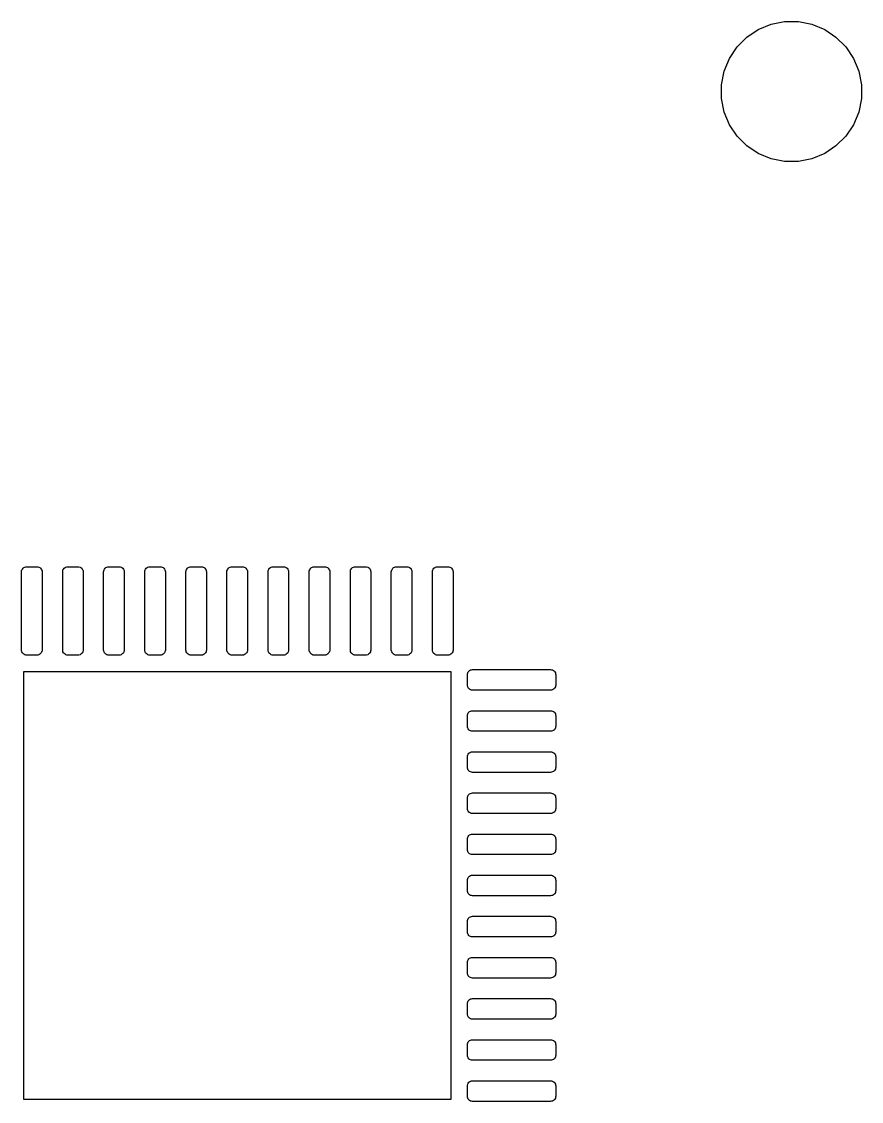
# Model space of a CAD drawing. Extents: x 1.3 to 14.8, y -4.8 to -0.1.
# Drawn here: x 12.469 to 12.871, y -1.218 to -0.702 of the extents above; entities that cross this region are included whole.
import ezdxf

# ---------------------------------------------------------------- set-up
doc = ezdxf.new("R2010")
doc.units = 0
doc.header["$MEASUREMENT"] = 0
doc.layers.add('BLACK', color=7, linetype='CONTINUOUS')

msp = doc.modelspace()

# ---------------------------------------------------------------- linework, layer by layer
at = {"layer": 'BLACK', "linetype": 'CONTINUOUS'}
for p, q in [((12.8221, -0.705313), (12.8282, -0.702787)), ((12.8282, -0.702787), (12.8347, -0.7015)), ((12.8347, -0.7015), (12.8413, -0.7015)), ((12.8413, -0.7015), (12.8478, -0.702787)), ((12.8478, -0.702787), (12.8539, -0.705313)), ((12.8166, -0.708979), (12.8221, -0.705313)), ((12.8539, -0.705313), (12.8593, -0.708979)), ((12.812, -0.713645), (12.8166, -0.708979)), ((12.8593, -0.708979), (12.864, -0.713645)), ((12.8083, -0.719132), (12.812, -0.713645)), ((12.864, -0.713645), (12.8677, -0.719132)), ((12.8058, -0.725228), (12.8083, -0.719132)), ((12.8677, -0.719132), (12.8702, -0.725228)), ((12.8045, -0.731701), (12.8058, -0.725228)), ((12.8702, -0.725228), (12.8715, -0.731701)), ((12.8045, -0.738299), (12.8045, -0.731701)), ((12.8715, -0.731701), (12.8715, -0.738299)), ((12.8058, -0.744772), (12.8045, -0.738299)), ((12.8715, -0.738299), (12.8702, -0.744772)), ((12.8083, -0.750868), (12.8058, -0.744772)), ((12.8702, -0.744772), (12.8677, -0.750868)), ((12.812, -0.756355), (12.8083, -0.750868)), ((12.8677, -0.750868), (12.864, -0.756355)), ((12.8166, -0.761021), (12.812, -0.756355)), ((12.864, -0.756355), (12.8593, -0.761021)), ((12.8221, -0.764687), (12.8166, -0.761021)), ((12.8282, -0.767213), (12.8221, -0.764687)), ((12.8539, -0.764687), (12.8478, -0.767213)), ((12.8593, -0.761021), (12.8539, -0.764687)), ((12.8347, -0.7685), (12.8282, -0.767213)), ((12.8413, -0.7685), (12.8347, -0.7685)), ((12.8478, -0.767213), (12.8413, -0.7685)), ((12.4692, -0.964422), (12.4694, -0.96396)), ((12.4692, -0.964902), (12.4692, -0.964422)), ((12.4692, -1.0023), (12.4692, -0.964902)), ((12.4694, -0.96396), (12.4696, -0.963535)), ((12.4696, -0.963535), (12.4699, -0.963162)), ((12.4699, -0.963162), (12.4703, -0.962856)), ((12.4703, -0.962856), (12.4707, -0.962628)), ((12.4707, -0.962628), (12.4712, -0.962488)), ((12.4712, -0.962488), (12.4716, -0.962441)), ((12.4716, -0.962441), (12.4766, -0.962441)), ((12.4766, -0.962441), (12.477, -0.962488)), ((12.477, -0.962488), (12.4775, -0.962628)), ((12.4775, -0.962628), (12.4779, -0.962856)), ((12.4779, -0.962856), (12.4783, -0.963162)), ((12.4783, -0.963162), (12.4786, -0.963535)), ((12.4786, -0.963535), (12.4788, -0.96396)), ((12.4788, -0.96396), (12.479, -0.964422)), ((12.479, -0.964422), (12.479, -0.964902)), ((12.479, -0.964902), (12.479, -1.0023)), ((12.4889, -0.964422), (12.489, -0.96396)), ((12.4889, -0.964902), (12.4889, -0.964422)), ((12.4889, -1.0023), (12.4889, -0.964902)), ((12.489, -0.96396), (12.4893, -0.963535)), ((12.4893, -0.963535), (12.4896, -0.963162)), ((12.4896, -0.963162), (12.49, -0.962856)), ((12.49, -0.962856), (12.4904, -0.962628)), ((12.4904, -0.962628), (12.4908, -0.962488)), ((12.4908, -0.962488), (12.4913, -0.962441)), ((12.4913, -0.962441), (12.4962, -0.962441)), ((12.4962, -0.962441), (12.4967, -0.962488)), ((12.4967, -0.962488), (12.4972, -0.962628)), ((12.4972, -0.962628), (12.4976, -0.962856)), ((12.4976, -0.962856), (12.498, -0.963162)), ((12.498, -0.963162), (12.4983, -0.963535)), ((12.4983, -0.963535), (12.4985, -0.96396)), ((12.4985, -0.96396), (12.4987, -0.964422)), ((12.4987, -0.964422), (12.4987, -0.964902)), ((12.4987, -0.964902), (12.4987, -1.0023)), ((12.5085, -0.964902), (12.5086, -0.964422)), ((12.5085, -1.0023), (12.5085, -0.964902)), ((12.5086, -0.964422), (12.5087, -0.96396)), ((12.5087, -0.96396), (12.509, -0.963535)), ((12.509, -0.963535), (12.5093, -0.963162)), ((12.5093, -0.963162), (12.5096, -0.962856)), ((12.5096, -0.962856), (12.5101, -0.962628)), ((12.5101, -0.962628), (12.5105, -0.962488)), ((12.5105, -0.962488), (12.511, -0.962441)), ((12.511, -0.962441), (12.5159, -0.962441)), ((12.5159, -0.962441), (12.5164, -0.962488)), ((12.5164, -0.962488), (12.5169, -0.962628)), ((12.5169, -0.962628), (12.5173, -0.962856)), ((12.5173, -0.962856), (12.5177, -0.963162)), ((12.5177, -0.963162), (12.518, -0.963535)), ((12.518, -0.963535), (12.5182, -0.96396)), ((12.5182, -0.96396), (12.5183, -0.964422)), ((12.5183, -0.964422), (12.5184, -0.964902)), ((12.5184, -0.964902), (12.5184, -1.0023)), ((12.5282, -0.964902), (12.5283, -0.964422)), ((12.5282, -1.0023), (12.5282, -0.964902)), ((12.5283, -0.964422), (12.5284, -0.96396)), ((12.5284, -0.96396), (12.5286, -0.963535)), ((12.5286, -0.963535), (12.5289, -0.963162)), ((12.5289, -0.963162), (12.5293, -0.962856)), ((12.5293, -0.962856), (12.5297, -0.962628)), ((12.5297, -0.962628), (12.5302, -0.962488)), ((12.5302, -0.962488), (12.5307, -0.962441)), ((12.5307, -0.962441), (12.5356, -0.962441)), ((12.5356, -0.962441), (12.5361, -0.962488)), ((12.5361, -0.962488), (12.5366, -0.962628)), ((12.5366, -0.962628), (12.537, -0.962856)), ((12.537, -0.962856), (12.5374, -0.963162)), ((12.5374, -0.963162), (12.5377, -0.963535)), ((12.5377, -0.963535), (12.5379, -0.96396)), ((12.5379, -0.96396), (12.538, -0.964422)), ((12.538, -0.964422), (12.5381, -0.964902)), ((12.5381, -0.964902), (12.5381, -1.0023)), ((12.5479, -0.964902), (12.548, -0.964422)), ((12.5479, -1.0023), (12.5479, -0.964902)), ((12.548, -0.964422), (12.5481, -0.96396)), ((12.5481, -0.96396), (12.5483, -0.963535)), ((12.5483, -0.963535), (12.5486, -0.963162)), ((12.5486, -0.963162), (12.549, -0.962856)), ((12.549, -0.962856), (12.5494, -0.962628)), ((12.5494, -0.962628), (12.5499, -0.962488)), ((12.5499, -0.962488), (12.5504, -0.962441)), ((12.5504, -0.962441), (12.5553, -0.962441)), ((12.5553, -0.962441), (12.5558, -0.962488)), ((12.5558, -0.962488), (12.5562, -0.962628)), ((12.5562, -0.962628), (12.5567, -0.962856)), ((12.5567, -0.962856), (12.557, -0.963162)), ((12.557, -0.963162), (12.5573, -0.963535)), ((12.5573, -0.963535), (12.5576, -0.96396)), ((12.5576, -0.96396), (12.5577, -0.964422)), ((12.5577, -0.964422), (12.5578, -0.964902)), ((12.5578, -0.964902), (12.5578, -1.0023)), ((12.5676, -0.964422), (12.5678, -0.96396)), ((12.5676, -0.964902), (12.5676, -0.964422)), ((12.5676, -1.0023), (12.5676, -0.964902)), ((12.5678, -0.96396), (12.568, -0.963535)), ((12.568, -0.963535), (12.5683, -0.963162)), ((12.5683, -0.963162), (12.5687, -0.962856)), ((12.5687, -0.962856), (12.5691, -0.962628)), ((12.5691, -0.962628), (12.5696, -0.962488)), ((12.5696, -0.962488), (12.5701, -0.962441)), ((12.5701, -0.962441), (12.575, -0.962441)), ((12.575, -0.962441), (12.5755, -0.962488)), ((12.5755, -0.962488), (12.5759, -0.962628)), ((12.5759, -0.962628), (12.5763, -0.962856)), ((12.5763, -0.962856), (12.5767, -0.963162)), ((12.5767, -0.963162), (12.577, -0.963535)), ((12.577, -0.963535), (12.5773, -0.96396)), ((12.5773, -0.96396), (12.5774, -0.964422)), ((12.5774, -0.964422), (12.5774, -0.964902)), ((12.5774, -0.964902), (12.5774, -1.0023)), ((12.5873, -0.964422), (12.5875, -0.96396)), ((12.5873, -0.964902), (12.5873, -0.964422)), ((12.5873, -1.0023), (12.5873, -0.964902)), ((12.5875, -0.96396), (12.5877, -0.963535)), ((12.5877, -0.963535), (12.588, -0.963162)), ((12.588, -0.963162), (12.5884, -0.962856)), ((12.5884, -0.962856), (12.5888, -0.962628)), ((12.5888, -0.962628), (12.5893, -0.962488)), ((12.5893, -0.962488), (12.5897, -0.962441)), ((12.5897, -0.962441), (12.5947, -0.962441)), ((12.5947, -0.962441), (12.5951, -0.962488)), ((12.5951, -0.962488), (12.5956, -0.962628)), ((12.5956, -0.962628), (12.596, -0.962856)), ((12.596, -0.962856), (12.5964, -0.963162)), ((12.5964, -0.963162), (12.5967, -0.963535)), ((12.5967, -0.963535), (12.5969, -0.96396)), ((12.5969, -0.96396), (12.5971, -0.964422)), ((12.5971, -0.964422), (12.5971, -0.964902)), ((12.5971, -0.964902), (12.5971, -1.0023)), ((12.607, -0.964422), (12.6072, -0.96396)), ((12.607, -0.964902), (12.607, -0.964422)), ((12.607, -1.0023), (12.607, -0.964902)), ((12.6072, -0.96396), (12.6074, -0.963535)), ((12.6074, -0.963535), (12.6077, -0.963162)), ((12.6077, -0.963162), (12.6081, -0.962856)), ((12.6081, -0.962856), (12.6085, -0.962628)), ((12.6085, -0.962628), (12.6089, -0.962488)), ((12.6089, -0.962488), (12.6094, -0.962441)), ((12.6094, -0.962441), (12.6144, -0.962441)), ((12.6144, -0.962441), (12.6148, -0.962488)), ((12.6148, -0.962488), (12.6153, -0.962628)), ((12.6153, -0.962628), (12.6157, -0.962856)), ((12.6157, -0.962856), (12.6161, -0.963162)), ((12.6161, -0.963162), (12.6164, -0.963535)), ((12.6164, -0.963535), (12.6166, -0.96396)), ((12.6166, -0.96396), (12.6168, -0.964422)), ((12.6168, -0.964422), (12.6168, -0.964902)), ((12.6168, -0.964902), (12.6168, -1.0023)), ((12.6267, -0.964422), (12.6268, -0.96396)), ((12.6267, -0.964902), (12.6267, -0.964422)), ((12.6267, -1.0023), (12.6267, -0.964902)), ((12.6268, -0.96396), (12.6271, -0.963535)), ((12.6271, -0.963535), (12.6274, -0.963162)), ((12.6274, -0.963162), (12.6277, -0.962856)), ((12.6277, -0.962856), (12.6282, -0.962628)), ((12.6282, -0.962628), (12.6286, -0.962488)), ((12.6286, -0.962488), (12.6291, -0.962441)), ((12.6291, -0.962441), (12.634, -0.962441)), ((12.634, -0.962441), (12.6345, -0.962488)), ((12.6345, -0.962488), (12.635, -0.962628)), ((12.635, -0.962628), (12.6354, -0.962856)), ((12.6354, -0.962856), (12.6358, -0.963162)), ((12.6358, -0.963162), (12.6361, -0.963535)), ((12.6361, -0.963535), (12.6363, -0.96396)), ((12.6363, -0.96396), (12.6364, -0.964422)), ((12.6364, -0.964422), (12.6365, -0.964902)), ((12.6365, -0.964902), (12.6365, -1.0023)), ((12.6463, -0.964902), (12.6464, -0.964422)), ((12.6463, -1.0023), (12.6463, -0.964902)), ((12.6464, -0.964422), (12.6465, -0.96396)), ((12.6465, -0.96396), (12.6468, -0.963535)), ((12.6468, -0.963535), (12.6471, -0.963162)), ((12.6471, -0.963162), (12.6474, -0.962856)), ((12.6474, -0.962856), (12.6479, -0.962628)), ((12.6479, -0.962628), (12.6483, -0.962488)), ((12.6483, -0.962488), (12.6488, -0.962441)), ((12.6488, -0.962441), (12.6537, -0.962441)), ((12.6537, -0.962441), (12.6542, -0.962488)), ((12.6542, -0.962488), (12.6547, -0.962628)), ((12.6547, -0.962628), (12.6551, -0.962856)), ((12.6551, -0.962856), (12.6555, -0.963162)), ((12.6555, -0.963162), (12.6558, -0.963535)), ((12.6558, -0.963535), (12.656, -0.96396)), ((12.656, -0.96396), (12.6561, -0.964422)), ((12.6561, -0.964422), (12.6562, -0.964902)), ((12.6562, -0.964902), (12.6562, -1.0023)), ((12.666, -0.964902), (12.6661, -0.964422)), ((12.666, -1.0023), (12.666, -0.964902)), ((12.6661, -0.964422), (12.6662, -0.96396)), ((12.6662, -0.96396), (12.6664, -0.963535)), ((12.6664, -0.963535), (12.6667, -0.963162)), ((12.6667, -0.963162), (12.6671, -0.962856)), ((12.6671, -0.962856), (12.6675, -0.962628)), ((12.6675, -0.962628), (12.668, -0.962488)), ((12.668, -0.962488), (12.6685, -0.962441)), ((12.6685, -0.962441), (12.6734, -0.962441)), ((12.6734, -0.962441), (12.6739, -0.962488)), ((12.6739, -0.962488), (12.6743, -0.962628)), ((12.6743, -0.962628), (12.6748, -0.962856)), ((12.6748, -0.962856), (12.6751, -0.963162)), ((12.6751, -0.963162), (12.6755, -0.963535)), ((12.6755, -0.963535), (12.6757, -0.96396)), ((12.6757, -0.96396), (12.6758, -0.964422)), ((12.6758, -0.964422), (12.6759, -0.964902)), ((12.6759, -0.964902), (12.6759, -1.0023)), ((12.4692, -1.00278), (12.4692, -1.0023)), ((12.479, -1.0023), (12.479, -1.00278)), ((12.4889, -1.00278), (12.4889, -1.0023)), ((12.4987, -1.0023), (12.4987, -1.00278)), ((12.5086, -1.00278), (12.5085, -1.0023)), ((12.5184, -1.0023), (12.5183, -1.00278)), ((12.5283, -1.00278), (12.5282, -1.0023)), ((12.5381, -1.0023), (12.538, -1.00278)), ((12.548, -1.00278), (12.5479, -1.0023)), ((12.5578, -1.0023), (12.5577, -1.00278)), ((12.5676, -1.00278), (12.5676, -1.0023)), ((12.5774, -1.0023), (12.5774, -1.00278)), ((12.5873, -1.00278), (12.5873, -1.0023)), ((12.5971, -1.0023), (12.5971, -1.00278)), ((12.607, -1.00278), (12.607, -1.0023)), ((12.6168, -1.0023), (12.6168, -1.00278)), ((12.6267, -1.00278), (12.6267, -1.0023)), ((12.6365, -1.0023), (12.6364, -1.00278)), ((12.6464, -1.00278), (12.6463, -1.0023)), ((12.6562, -1.0023), (12.6561, -1.00278)), ((12.6661, -1.00278), (12.666, -1.0023)), ((12.6759, -1.0023), (12.6758, -1.00278)), ((12.4694, -1.00324), (12.4692, -1.00278)), ((12.4696, -1.00367), (12.4694, -1.00324)), ((12.4699, -1.00404), (12.4696, -1.00367)), ((12.4703, -1.00435), (12.4699, -1.00404)), ((12.4707, -1.00458), (12.4703, -1.00435)), ((12.4712, -1.00472), (12.4707, -1.00458)), ((12.4716, -1.00476), (12.4712, -1.00472)), ((12.4766, -1.00476), (12.4716, -1.00476)), ((12.477, -1.00472), (12.4766, -1.00476)), ((12.4775, -1.00458), (12.477, -1.00472)), ((12.4779, -1.00435), (12.4775, -1.00458)), ((12.4783, -1.00404), (12.4779, -1.00435)), ((12.4786, -1.00367), (12.4783, -1.00404)), ((12.4788, -1.00324), (12.4786, -1.00367)), ((12.479, -1.00278), (12.4788, -1.00324)), ((12.489, -1.00324), (12.4889, -1.00278)), ((12.4893, -1.00367), (12.489, -1.00324)), ((12.4896, -1.00404), (12.4893, -1.00367)), ((12.49, -1.00435), (12.4896, -1.00404)), ((12.4904, -1.00458), (12.49, -1.00435)), ((12.4908, -1.00472), (12.4904, -1.00458)), ((12.4913, -1.00476), (12.4908, -1.00472)), ((12.4962, -1.00476), (12.4913, -1.00476)), ((12.4967, -1.00472), (12.4962, -1.00476)), ((12.4972, -1.00458), (12.4967, -1.00472)), ((12.4976, -1.00435), (12.4972, -1.00458)), ((12.498, -1.00404), (12.4976, -1.00435)), ((12.4983, -1.00367), (12.498, -1.00404)), ((12.4985, -1.00324), (12.4983, -1.00367)), ((12.4987, -1.00278), (12.4985, -1.00324)), ((12.5087, -1.00324), (12.5086, -1.00278)), ((12.509, -1.00367), (12.5087, -1.00324)), ((12.5093, -1.00404), (12.509, -1.00367)), ((12.5096, -1.00435), (12.5093, -1.00404)), ((12.5101, -1.00458), (12.5096, -1.00435)), ((12.5105, -1.00472), (12.5101, -1.00458)), ((12.511, -1.00476), (12.5105, -1.00472)), ((12.5159, -1.00476), (12.511, -1.00476)), ((12.5164, -1.00472), (12.5159, -1.00476)), ((12.5169, -1.00458), (12.5164, -1.00472)), ((12.5173, -1.00435), (12.5169, -1.00458)), ((12.5177, -1.00404), (12.5173, -1.00435)), ((12.518, -1.00367), (12.5177, -1.00404)), ((12.5182, -1.00324), (12.518, -1.00367)), ((12.5183, -1.00278), (12.5182, -1.00324)), ((12.5284, -1.00324), (12.5283, -1.00278)), ((12.5286, -1.00367), (12.5284, -1.00324)), ((12.5289, -1.00404), (12.5286, -1.00367)), ((12.5293, -1.00435), (12.5289, -1.00404)), ((12.5297, -1.00458), (12.5293, -1.00435)), ((12.5302, -1.00472), (12.5297, -1.00458)), ((12.5307, -1.00476), (12.5302, -1.00472)), ((12.5356, -1.00476), (12.5307, -1.00476)), ((12.5361, -1.00472), (12.5356, -1.00476)), ((12.5366, -1.00458), (12.5361, -1.00472)), ((12.537, -1.00435), (12.5366, -1.00458)), ((12.5374, -1.00404), (12.537, -1.00435)), ((12.5377, -1.00367), (12.5374, -1.00404)), ((12.5379, -1.00324), (12.5377, -1.00367)), ((12.538, -1.00278), (12.5379, -1.00324)), ((12.5481, -1.00324), (12.548, -1.00278)), ((12.5483, -1.00367), (12.5481, -1.00324)), ((12.5486, -1.00404), (12.5483, -1.00367)), ((12.549, -1.00435), (12.5486, -1.00404)), ((12.5494, -1.00458), (12.549, -1.00435)), ((12.5499, -1.00472), (12.5494, -1.00458)), ((12.5504, -1.00476), (12.5499, -1.00472)), ((12.5553, -1.00476), (12.5504, -1.00476)), ((12.5558, -1.00472), (12.5553, -1.00476)), ((12.5562, -1.00458), (12.5558, -1.00472)), ((12.5567, -1.00435), (12.5562, -1.00458)), ((12.557, -1.00404), (12.5567, -1.00435)), ((12.5573, -1.00367), (12.557, -1.00404)), ((12.5576, -1.00324), (12.5573, -1.00367)), ((12.5577, -1.00278), (12.5576, -1.00324)), ((12.5678, -1.00324), (12.5676, -1.00278)), ((12.568, -1.00367), (12.5678, -1.00324)), ((12.5683, -1.00404), (12.568, -1.00367)), ((12.5687, -1.00435), (12.5683, -1.00404)), ((12.5691, -1.00458), (12.5687, -1.00435)), ((12.5696, -1.00472), (12.5691, -1.00458)), ((12.5701, -1.00476), (12.5696, -1.00472)), ((12.575, -1.00476), (12.5701, -1.00476)), ((12.5755, -1.00472), (12.575, -1.00476)), ((12.5759, -1.00458), (12.5755, -1.00472)), ((12.5763, -1.00435), (12.5759, -1.00458)), ((12.5767, -1.00404), (12.5763, -1.00435)), ((12.577, -1.00367), (12.5767, -1.00404)), ((12.5773, -1.00324), (12.577, -1.00367)), ((12.5774, -1.00278), (12.5773, -1.00324)), ((12.5875, -1.00324), (12.5873, -1.00278)), ((12.5877, -1.00367), (12.5875, -1.00324)), ((12.588, -1.00404), (12.5877, -1.00367)), ((12.5884, -1.00435), (12.588, -1.00404)), ((12.5888, -1.00458), (12.5884, -1.00435)), ((12.5893, -1.00472), (12.5888, -1.00458)), ((12.5897, -1.00476), (12.5893, -1.00472)), ((12.5947, -1.00476), (12.5897, -1.00476)), ((12.5951, -1.00472), (12.5947, -1.00476)), ((12.5956, -1.00458), (12.5951, -1.00472)), ((12.596, -1.00435), (12.5956, -1.00458)), ((12.5964, -1.00404), (12.596, -1.00435)), ((12.5967, -1.00367), (12.5964, -1.00404)), ((12.5969, -1.00324), (12.5967, -1.00367)), ((12.5971, -1.00278), (12.5969, -1.00324)), ((12.6072, -1.00324), (12.607, -1.00278)), ((12.6074, -1.00367), (12.6072, -1.00324)), ((12.6077, -1.00404), (12.6074, -1.00367)), ((12.6081, -1.00435), (12.6077, -1.00404)), ((12.6085, -1.00458), (12.6081, -1.00435)), ((12.6089, -1.00472), (12.6085, -1.00458)), ((12.6094, -1.00476), (12.6089, -1.00472)), ((12.6144, -1.00476), (12.6094, -1.00476)), ((12.6148, -1.00472), (12.6144, -1.00476)), ((12.6153, -1.00458), (12.6148, -1.00472)), ((12.6157, -1.00435), (12.6153, -1.00458)), ((12.6161, -1.00404), (12.6157, -1.00435)), ((12.6164, -1.00367), (12.6161, -1.00404)), ((12.6166, -1.00324), (12.6164, -1.00367)), ((12.6168, -1.00278), (12.6166, -1.00324)), ((12.6268, -1.00324), (12.6267, -1.00278)), ((12.6271, -1.00367), (12.6268, -1.00324)), ((12.6274, -1.00404), (12.6271, -1.00367)), ((12.6277, -1.00435), (12.6274, -1.00404)), ((12.6282, -1.00458), (12.6277, -1.00435)), ((12.6286, -1.00472), (12.6282, -1.00458)), ((12.6291, -1.00476), (12.6286, -1.00472)), ((12.634, -1.00476), (12.6291, -1.00476)), ((12.6345, -1.00472), (12.634, -1.00476)), ((12.635, -1.00458), (12.6345, -1.00472)), ((12.6354, -1.00435), (12.635, -1.00458)), ((12.6358, -1.00404), (12.6354, -1.00435)), ((12.6361, -1.00367), (12.6358, -1.00404)), ((12.6363, -1.00324), (12.6361, -1.00367)), ((12.6364, -1.00278), (12.6363, -1.00324)), ((12.6465, -1.00324), (12.6464, -1.00278)), ((12.6468, -1.00367), (12.6465, -1.00324)), ((12.6471, -1.00404), (12.6468, -1.00367)), ((12.6474, -1.00435), (12.6471, -1.00404)), ((12.6479, -1.00458), (12.6474, -1.00435)), ((12.6483, -1.00472), (12.6479, -1.00458)), ((12.6488, -1.00476), (12.6483, -1.00472)), ((12.6537, -1.00476), (12.6488, -1.00476)), ((12.6542, -1.00472), (12.6537, -1.00476)), ((12.6547, -1.00458), (12.6542, -1.00472)), ((12.6551, -1.00435), (12.6547, -1.00458)), ((12.6555, -1.00404), (12.6551, -1.00435)), ((12.6558, -1.00367), (12.6555, -1.00404)), ((12.656, -1.00324), (12.6558, -1.00367)), ((12.6561, -1.00278), (12.656, -1.00324)), ((12.6662, -1.00324), (12.6661, -1.00278)), ((12.6664, -1.00367), (12.6662, -1.00324)), ((12.6667, -1.00404), (12.6664, -1.00367)), ((12.6671, -1.00435), (12.6667, -1.00404)), ((12.6675, -1.00458), (12.6671, -1.00435)), ((12.668, -1.00472), (12.6675, -1.00458)), ((12.6685, -1.00476), (12.668, -1.00472)), ((12.6734, -1.00476), (12.6685, -1.00476)), ((12.6739, -1.00472), (12.6734, -1.00476)), ((12.6743, -1.00458), (12.6739, -1.00472)), ((12.6748, -1.00435), (12.6743, -1.00458)), ((12.6751, -1.00404), (12.6748, -1.00435)), ((12.6755, -1.00367), (12.6751, -1.00404)), ((12.6757, -1.00324), (12.6755, -1.00367)), ((12.6758, -1.00278), (12.6757, -1.00324)), ((12.4702, -1.21736), (12.4702, -1.01264)), ((12.4702, -1.01264), (12.6749, -1.01264)), ((12.6749, -1.01264), (12.6749, -1.21736)), ((12.6829, -1.01317), (12.6832, -1.01275)), ((12.6832, -1.01275), (12.6835, -1.01237)), ((12.6835, -1.01237), (12.6838, -1.01207)), ((12.6838, -1.01207), (12.6843, -1.01184)), ((12.6843, -1.01184), (12.6847, -1.0117)), ((12.6847, -1.0117), (12.6852, -1.01165)), ((12.6852, -1.01165), (12.7226, -1.01165)), ((12.7226, -1.01165), (12.7231, -1.0117)), ((12.7231, -1.0117), (12.7236, -1.01184)), ((12.7236, -1.01184), (12.724, -1.01207)), ((12.724, -1.01207), (12.7244, -1.01237)), ((12.7244, -1.01237), (12.7247, -1.01275)), ((12.7247, -1.01275), (12.7249, -1.01317)), ((12.6828, -1.01363), (12.6829, -1.01317)), ((12.6828, -1.01411), (12.6828, -1.01363)), ((12.6828, -1.01904), (12.6828, -1.01411)), ((12.7249, -1.01317), (12.725, -1.01363)), ((12.725, -1.01363), (12.7251, -1.01411)), ((12.7251, -1.01411), (12.7251, -1.01904)), ((12.6828, -1.01952), (12.6828, -1.01904)), ((12.6829, -1.01998), (12.6828, -1.01952)), ((12.6832, -1.0204), (12.6829, -1.01998)), ((12.6835, -1.02078), (12.6832, -1.0204)), ((12.6838, -1.02108), (12.6835, -1.02078)), ((12.6843, -1.02131), (12.6838, -1.02108)), ((12.6847, -1.02145), (12.6843, -1.02131)), ((12.6852, -1.0215), (12.6847, -1.02145)), ((12.7226, -1.0215), (12.6852, -1.0215)), ((12.7231, -1.02145), (12.7226, -1.0215)), ((12.7236, -1.02131), (12.7231, -1.02145)), ((12.724, -1.02108), (12.7236, -1.02131)), ((12.7244, -1.02078), (12.724, -1.02108)), ((12.7247, -1.0204), (12.7244, -1.02078)), ((12.7249, -1.01998), (12.7247, -1.0204)), ((12.725, -1.01952), (12.7249, -1.01998)), ((12.7251, -1.01904), (12.725, -1.01952)), ((12.6828, -1.03332), (12.6829, -1.03286)), ((12.6828, -1.0338), (12.6828, -1.03332)), ((12.6829, -1.03286), (12.6832, -1.03243)), ((12.6832, -1.03243), (12.6835, -1.03206)), ((12.6835, -1.03206), (12.6838, -1.03175)), ((12.6838, -1.03175), (12.6843, -1.03153)), ((12.6843, -1.03153), (12.6847, -1.03139)), ((12.6847, -1.03139), (12.6852, -1.03134)), ((12.6852, -1.03134), (12.7226, -1.03134)), ((12.7226, -1.03134), (12.7231, -1.03139)), ((12.7231, -1.03139), (12.7236, -1.03153)), ((12.7236, -1.03153), (12.724, -1.03175)), ((12.724, -1.03175), (12.7244, -1.03206)), ((12.7244, -1.03206), (12.7247, -1.03243)), ((12.7247, -1.03243), (12.7249, -1.03286)), ((12.7249, -1.03286), (12.725, -1.03332)), ((12.725, -1.03332), (12.7251, -1.0338)), ((12.6828, -1.03872), (12.6828, -1.0338)), ((12.6828, -1.0392), (12.6828, -1.03872)), ((12.7251, -1.03872), (12.725, -1.0392)), ((12.7251, -1.0338), (12.7251, -1.03872)), ((12.6829, -1.03966), (12.6828, -1.0392)), ((12.6832, -1.04009), (12.6829, -1.03966)), ((12.6835, -1.04046), (12.6832, -1.04009)), ((12.6838, -1.04077), (12.6835, -1.04046)), ((12.6843, -1.04099), (12.6838, -1.04077)), ((12.6847, -1.04113), (12.6843, -1.04099)), ((12.6852, -1.04118), (12.6847, -1.04113)), ((12.7226, -1.04118), (12.6852, -1.04118)), ((12.7231, -1.04113), (12.7226, -1.04118)), ((12.7236, -1.04099), (12.7231, -1.04113)), ((12.724, -1.04077), (12.7236, -1.04099)), ((12.7244, -1.04046), (12.724, -1.04077)), ((12.7247, -1.04009), (12.7244, -1.04046)), ((12.7249, -1.03966), (12.7247, -1.04009)), ((12.725, -1.0392), (12.7249, -1.03966)), ((12.6828, -1.053), (12.6829, -1.05254)), ((12.6828, -1.05348), (12.6828, -1.053)), ((12.6828, -1.05841), (12.6828, -1.05348)), ((12.6829, -1.05254), (12.6832, -1.05212)), ((12.6832, -1.05212), (12.6835, -1.05174)), ((12.6835, -1.05174), (12.6838, -1.05144)), ((12.6838, -1.05144), (12.6843, -1.05121)), ((12.6843, -1.05121), (12.6847, -1.05107)), ((12.6847, -1.05107), (12.6852, -1.05102)), ((12.6852, -1.05102), (12.7226, -1.05102)), ((12.7226, -1.05102), (12.7231, -1.05107)), ((12.7231, -1.05107), (12.7236, -1.05121)), ((12.7236, -1.05121), (12.724, -1.05144)), ((12.724, -1.05144), (12.7244, -1.05174)), ((12.7244, -1.05174), (12.7247, -1.05212)), ((12.7247, -1.05212), (12.7249, -1.05254)), ((12.7249, -1.05254), (12.725, -1.053)), ((12.725, -1.053), (12.7251, -1.05348)), ((12.7251, -1.05348), (12.7251, -1.05841)), ((12.6828, -1.05889), (12.6828, -1.05841)), ((12.6829, -1.05935), (12.6828, -1.05889)), ((12.6832, -1.05977), (12.6829, -1.05935)), ((12.7249, -1.05935), (12.7247, -1.05977)), ((12.725, -1.05889), (12.7249, -1.05935)), ((12.7251, -1.05841), (12.725, -1.05889)), ((12.6835, -1.06015), (12.6832, -1.05977)), ((12.6838, -1.06045), (12.6835, -1.06015)), ((12.6843, -1.06068), (12.6838, -1.06045)), ((12.6847, -1.06082), (12.6843, -1.06068)), ((12.6852, -1.06087), (12.6847, -1.06082)), ((12.7226, -1.06087), (12.6852, -1.06087)), ((12.7231, -1.06082), (12.7226, -1.06087)), ((12.7236, -1.06068), (12.7231, -1.06082)), ((12.724, -1.06045), (12.7236, -1.06068)), ((12.7244, -1.06015), (12.724, -1.06045)), ((12.7247, -1.05977), (12.7244, -1.06015)), ((12.6828, -1.07269), (12.6829, -1.07223)), ((12.6828, -1.07317), (12.6828, -1.07269)), ((12.6828, -1.07809), (12.6828, -1.07317)), ((12.6829, -1.07223), (12.6832, -1.0718)), ((12.6832, -1.0718), (12.6835, -1.07143)), ((12.6835, -1.07143), (12.6838, -1.07112)), ((12.6838, -1.07112), (12.6843, -1.0709)), ((12.6843, -1.0709), (12.6847, -1.07076)), ((12.6847, -1.07076), (12.6852, -1.07071)), ((12.6852, -1.07071), (12.7226, -1.07071)), ((12.7226, -1.07071), (12.7231, -1.07076)), ((12.7231, -1.07076), (12.7236, -1.0709)), ((12.7236, -1.0709), (12.724, -1.07112)), ((12.724, -1.07112), (12.7244, -1.07143)), ((12.7244, -1.07143), (12.7247, -1.0718)), ((12.7247, -1.0718), (12.7249, -1.07223)), ((12.7249, -1.07223), (12.725, -1.07269)), ((12.725, -1.07269), (12.7251, -1.07317)), ((12.7251, -1.07317), (12.7251, -1.07809)), ((12.6828, -1.07857), (12.6828, -1.07809)), ((12.6829, -1.07903), (12.6828, -1.07857)), ((12.6832, -1.07946), (12.6829, -1.07903)), ((12.6835, -1.07983), (12.6832, -1.07946)), ((12.6838, -1.08014), (12.6835, -1.07983)), ((12.6843, -1.08036), (12.6838, -1.08014)), ((12.724, -1.08014), (12.7236, -1.08036)), ((12.7244, -1.07983), (12.724, -1.08014)), ((12.7247, -1.07946), (12.7244, -1.07983)), ((12.7249, -1.07903), (12.7247, -1.07946)), ((12.725, -1.07857), (12.7249, -1.07903)), ((12.7251, -1.07809), (12.725, -1.07857)), ((12.6847, -1.0805), (12.6843, -1.08036)), ((12.6852, -1.08055), (12.6847, -1.0805)), ((12.7226, -1.08055), (12.6852, -1.08055)), ((12.7231, -1.0805), (12.7226, -1.08055)), ((12.7236, -1.08036), (12.7231, -1.0805)), ((12.6843, -1.09058), (12.6847, -1.09044)), ((12.6847, -1.09044), (12.6852, -1.09039)), ((12.6852, -1.09039), (12.7226, -1.09039)), ((12.7226, -1.09039), (12.7231, -1.09044)), ((12.7231, -1.09044), (12.7236, -1.09058)), ((12.6828, -1.09237), (12.6829, -1.09191)), ((12.6828, -1.09285), (12.6828, -1.09237)), ((12.6828, -1.09778), (12.6828, -1.09285)), ((12.6829, -1.09191), (12.6832, -1.09149)), ((12.6832, -1.09149), (12.6835, -1.09111)), ((12.6835, -1.09111), (12.6838, -1.09081)), ((12.6838, -1.09081), (12.6843, -1.09058)), ((12.7236, -1.09058), (12.724, -1.09081)), ((12.724, -1.09081), (12.7244, -1.09111)), ((12.7244, -1.09111), (12.7247, -1.09149)), ((12.7247, -1.09149), (12.7249, -1.09191)), ((12.7249, -1.09191), (12.725, -1.09237)), ((12.725, -1.09237), (12.7251, -1.09285)), ((12.7251, -1.09285), (12.7251, -1.09778)), ((12.6828, -1.09826), (12.6828, -1.09778)), ((12.6829, -1.09872), (12.6828, -1.09826)), ((12.6832, -1.09914), (12.6829, -1.09872)), ((12.6835, -1.09952), (12.6832, -1.09914)), ((12.6838, -1.09982), (12.6835, -1.09952)), ((12.6843, -1.10005), (12.6838, -1.09982)), ((12.6847, -1.10019), (12.6843, -1.10005)), ((12.6852, -1.10024), (12.6847, -1.10019)), ((12.7226, -1.10024), (12.6852, -1.10024)), ((12.7231, -1.10019), (12.7226, -1.10024)), ((12.7236, -1.10005), (12.7231, -1.10019)), ((12.724, -1.09982), (12.7236, -1.10005)), ((12.7244, -1.09952), (12.724, -1.09982)), ((12.7247, -1.09914), (12.7244, -1.09952)), ((12.7249, -1.09872), (12.7247, -1.09914)), ((12.725, -1.09826), (12.7249, -1.09872)), ((12.7251, -1.09778), (12.725, -1.09826)), ((12.6829, -1.1116), (12.6832, -1.11117)), ((12.6832, -1.11117), (12.6835, -1.1108)), ((12.6835, -1.1108), (12.6838, -1.11049)), ((12.6838, -1.11049), (12.6843, -1.11027)), ((12.6843, -1.11027), (12.6847, -1.11013)), ((12.6847, -1.11013), (12.6852, -1.11008)), ((12.6852, -1.11008), (12.7226, -1.11008)), ((12.7226, -1.11008), (12.7231, -1.11013)), ((12.7231, -1.11013), (12.7236, -1.11027)), ((12.7236, -1.11027), (12.724, -1.11049)), ((12.724, -1.11049), (12.7244, -1.1108)), ((12.7244, -1.1108), (12.7247, -1.11117)), ((12.7247, -1.11117), (12.7249, -1.1116)), ((12.6828, -1.11206), (12.6829, -1.1116)), ((12.6828, -1.11254), (12.6828, -1.11206)), ((12.6828, -1.11746), (12.6828, -1.11254)), ((12.7249, -1.1116), (12.725, -1.11206)), ((12.725, -1.11206), (12.7251, -1.11254)), ((12.7251, -1.11254), (12.7251, -1.11746)), ((12.6828, -1.11794), (12.6828, -1.11746)), ((12.6829, -1.1184), (12.6828, -1.11794)), ((12.6832, -1.11883), (12.6829, -1.1184)), ((12.6835, -1.1192), (12.6832, -1.11883)), ((12.6838, -1.11951), (12.6835, -1.1192)), ((12.6843, -1.11973), (12.6838, -1.11951)), ((12.6847, -1.11987), (12.6843, -1.11973)), ((12.6852, -1.11992), (12.6847, -1.11987)), ((12.7226, -1.11992), (12.6852, -1.11992)), ((12.7231, -1.11987), (12.7226, -1.11992)), ((12.7236, -1.11973), (12.7231, -1.11987)), ((12.724, -1.11951), (12.7236, -1.11973)), ((12.7244, -1.1192), (12.724, -1.11951)), ((12.7247, -1.11883), (12.7244, -1.1192)), ((12.7249, -1.1184), (12.7247, -1.11883)), ((12.725, -1.11794), (12.7249, -1.1184)), ((12.7251, -1.11746), (12.725, -1.11794)), ((12.6828, -1.13174), (12.6829, -1.13128)), ((12.6828, -1.13222), (12.6828, -1.13174)), ((12.6829, -1.13128), (12.6832, -1.13086)), ((12.6832, -1.13086), (12.6835, -1.13048)), ((12.6835, -1.13048), (12.6838, -1.13018)), ((12.6838, -1.13018), (12.6843, -1.12995)), ((12.6843, -1.12995), (12.6847, -1.12981)), ((12.6847, -1.12981), (12.6852, -1.12976)), ((12.6852, -1.12976), (12.7226, -1.12976)), ((12.7226, -1.12976), (12.7231, -1.12981)), ((12.7231, -1.12981), (12.7236, -1.12995)), ((12.7236, -1.12995), (12.724, -1.13018)), ((12.724, -1.13018), (12.7244, -1.13048)), ((12.7244, -1.13048), (12.7247, -1.13086)), ((12.7247, -1.13086), (12.7249, -1.13128)), ((12.7249, -1.13128), (12.725, -1.13174)), ((12.725, -1.13174), (12.7251, -1.13222)), ((12.6828, -1.13715), (12.6828, -1.13222)), ((12.7251, -1.13222), (12.7251, -1.13715)), ((12.6828, -1.13763), (12.6828, -1.13715)), ((12.6829, -1.13809), (12.6828, -1.13763)), ((12.6832, -1.13851), (12.6829, -1.13809)), ((12.6835, -1.13889), (12.6832, -1.13851)), ((12.6838, -1.13919), (12.6835, -1.13889)), ((12.6843, -1.13942), (12.6838, -1.13919)), ((12.6847, -1.13956), (12.6843, -1.13942)), ((12.6852, -1.13961), (12.6847, -1.13956)), ((12.7226, -1.13961), (12.6852, -1.13961)), ((12.7231, -1.13956), (12.7226, -1.13961)), ((12.7236, -1.13942), (12.7231, -1.13956)), ((12.724, -1.13919), (12.7236, -1.13942)), ((12.7244, -1.13889), (12.724, -1.13919)), ((12.7247, -1.13851), (12.7244, -1.13889)), ((12.7249, -1.13809), (12.7247, -1.13851)), ((12.725, -1.13763), (12.7249, -1.13809)), ((12.7251, -1.13715), (12.725, -1.13763)), ((12.6828, -1.15143), (12.6829, -1.15097)), ((12.6828, -1.15191), (12.6828, -1.15143)), ((12.6828, -1.15683), (12.6828, -1.15191)), ((12.6829, -1.15097), (12.6832, -1.15054)), ((12.6832, -1.15054), (12.6835, -1.15017)), ((12.6835, -1.15017), (12.6838, -1.14986)), ((12.6838, -1.14986), (12.6843, -1.14964)), ((12.6843, -1.14964), (12.6847, -1.1495)), ((12.6847, -1.1495), (12.6852, -1.14945)), ((12.6852, -1.14945), (12.7226, -1.14945)), ((12.7226, -1.14945), (12.7231, -1.1495)), ((12.7231, -1.1495), (12.7236, -1.14964)), ((12.7236, -1.14964), (12.724, -1.14986)), ((12.724, -1.14986), (12.7244, -1.15017)), ((12.7244, -1.15017), (12.7247, -1.15054)), ((12.7247, -1.15054), (12.7249, -1.15097)), ((12.7249, -1.15097), (12.725, -1.15143)), ((12.725, -1.15143), (12.7251, -1.15191)), ((12.7251, -1.15191), (12.7251, -1.15683)), ((12.6828, -1.15731), (12.6828, -1.15683)), ((12.6829, -1.15777), (12.6828, -1.15731)), ((12.725, -1.15731), (12.7249, -1.15777)), ((12.7251, -1.15683), (12.725, -1.15731)), ((12.6832, -1.1582), (12.6829, -1.15777)), ((12.6835, -1.15857), (12.6832, -1.1582)), ((12.6838, -1.15888), (12.6835, -1.15857)), ((12.6843, -1.1591), (12.6838, -1.15888)), ((12.6847, -1.15924), (12.6843, -1.1591)), ((12.6852, -1.15929), (12.6847, -1.15924)), ((12.7226, -1.15929), (12.6852, -1.15929)), ((12.7231, -1.15924), (12.7226, -1.15929)), ((12.7236, -1.1591), (12.7231, -1.15924)), ((12.724, -1.15888), (12.7236, -1.1591)), ((12.7244, -1.15857), (12.724, -1.15888)), ((12.7247, -1.1582), (12.7244, -1.15857)), ((12.7249, -1.15777), (12.7247, -1.1582)), ((12.6828, -1.17111), (12.6829, -1.17065)), ((12.6828, -1.17159), (12.6828, -1.17111)), ((12.6828, -1.17652), (12.6828, -1.17159)), ((12.6829, -1.17065), (12.6832, -1.17023)), ((12.6832, -1.17023), (12.6835, -1.16985)), ((12.6835, -1.16985), (12.6838, -1.16955)), ((12.6838, -1.16955), (12.6843, -1.16932)), ((12.6843, -1.16932), (12.6847, -1.16918)), ((12.6847, -1.16918), (12.6852, -1.16913)), ((12.6852, -1.16913), (12.7226, -1.16913)), ((12.7226, -1.16913), (12.7231, -1.16918)), ((12.7231, -1.16918), (12.7236, -1.16932)), ((12.7236, -1.16932), (12.724, -1.16955)), ((12.724, -1.16955), (12.7244, -1.16985)), ((12.7244, -1.16985), (12.7247, -1.17023)), ((12.7247, -1.17023), (12.7249, -1.17065)), ((12.7249, -1.17065), (12.725, -1.17111)), ((12.725, -1.17111), (12.7251, -1.17159)), ((12.7251, -1.17159), (12.7251, -1.17652)), ((12.6828, -1.177), (12.6828, -1.17652)), ((12.6829, -1.17746), (12.6828, -1.177)), ((12.6832, -1.17788), (12.6829, -1.17746)), ((12.6835, -1.17826), (12.6832, -1.17788)), ((12.6838, -1.17856), (12.6835, -1.17826)), ((12.7244, -1.17826), (12.724, -1.17856)), ((12.7247, -1.17788), (12.7244, -1.17826)), ((12.7249, -1.17746), (12.7247, -1.17788)), ((12.725, -1.177), (12.7249, -1.17746)), ((12.7251, -1.17652), (12.725, -1.177)), ((12.6843, -1.17879), (12.6838, -1.17856)), ((12.6847, -1.17893), (12.6843, -1.17879)), ((12.6852, -1.17898), (12.6847, -1.17893)), ((12.7226, -1.17898), (12.6852, -1.17898)), ((12.7231, -1.17893), (12.7226, -1.17898)), ((12.7236, -1.17879), (12.7231, -1.17893)), ((12.724, -1.17856), (12.7236, -1.17879)), ((12.6828, -1.1908), (12.6829, -1.19034)), ((12.6828, -1.19128), (12.6828, -1.1908)), ((12.6828, -1.1962), (12.6828, -1.19128)), ((12.6829, -1.19034), (12.6832, -1.18991)), ((12.6832, -1.18991), (12.6835, -1.18954)), ((12.6835, -1.18954), (12.6838, -1.18923)), ((12.6838, -1.18923), (12.6843, -1.18901)), ((12.6843, -1.18901), (12.6847, -1.18887)), ((12.6847, -1.18887), (12.6852, -1.18882)), ((12.6852, -1.18882), (12.7226, -1.18882)), ((12.7226, -1.18882), (12.7231, -1.18887)), ((12.7231, -1.18887), (12.7236, -1.18901)), ((12.7236, -1.18901), (12.724, -1.18923)), ((12.724, -1.18923), (12.7244, -1.18954)), ((12.7244, -1.18954), (12.7247, -1.18991)), ((12.7247, -1.18991), (12.7249, -1.19034)), ((12.7249, -1.19034), (12.725, -1.1908)), ((12.725, -1.1908), (12.7251, -1.19128)), ((12.7251, -1.19128), (12.7251, -1.1962)), ((12.6828, -1.19668), (12.6828, -1.1962)), ((12.6829, -1.19714), (12.6828, -1.19668)), ((12.6832, -1.19757), (12.6829, -1.19714)), ((12.6835, -1.19794), (12.6832, -1.19757)), ((12.6838, -1.19825), (12.6835, -1.19794)), ((12.6843, -1.19847), (12.6838, -1.19825)), ((12.6847, -1.19861), (12.6843, -1.19847)), ((12.6852, -1.19866), (12.6847, -1.19861)), ((12.7226, -1.19866), (12.6852, -1.19866)), ((12.7231, -1.19861), (12.7226, -1.19866)), ((12.7236, -1.19847), (12.7231, -1.19861)), ((12.724, -1.19825), (12.7236, -1.19847)), ((12.7244, -1.19794), (12.724, -1.19825)), ((12.7247, -1.19757), (12.7244, -1.19794)), ((12.7249, -1.19714), (12.7247, -1.19757)), ((12.725, -1.19668), (12.7249, -1.19714)), ((12.7251, -1.1962), (12.725, -1.19668)), ((12.6832, -1.2096), (12.6835, -1.20922)), ((12.6835, -1.20922), (12.6838, -1.20892)), ((12.6838, -1.20892), (12.6843, -1.20869)), ((12.6843, -1.20869), (12.6847, -1.20855)), ((12.6847, -1.20855), (12.6852, -1.2085)), ((12.6852, -1.2085), (12.7226, -1.2085)), ((12.7226, -1.2085), (12.7231, -1.20855)), ((12.7231, -1.20855), (12.7236, -1.20869)), ((12.7236, -1.20869), (12.724, -1.20892)), ((12.724, -1.20892), (12.7244, -1.20922)), ((12.7244, -1.20922), (12.7247, -1.2096)), ((12.6828, -1.21048), (12.6829, -1.21002)), ((12.6828, -1.21096), (12.6828, -1.21048)), ((12.6828, -1.21589), (12.6828, -1.21096)), ((12.6829, -1.21002), (12.6832, -1.2096)), ((12.7247, -1.2096), (12.7249, -1.21002)), ((12.7249, -1.21002), (12.725, -1.21048)), ((12.725, -1.21048), (12.7251, -1.21096)), ((12.7251, -1.21096), (12.7251, -1.21589)), ((12.6749, -1.21736), (12.4702, -1.21736)), ((12.6828, -1.21637), (12.6828, -1.21589)), ((12.6829, -1.21683), (12.6828, -1.21637)), ((12.6832, -1.21725), (12.6829, -1.21683)), ((12.6835, -1.21763), (12.6832, -1.21725)), ((12.6838, -1.21793), (12.6835, -1.21763)), ((12.6843, -1.21816), (12.6838, -1.21793)), ((12.6847, -1.2183), (12.6843, -1.21816)), ((12.6852, -1.21835), (12.6847, -1.2183)), ((12.7226, -1.21835), (12.6852, -1.21835)), ((12.7231, -1.2183), (12.7226, -1.21835)), ((12.7236, -1.21816), (12.7231, -1.2183)), ((12.724, -1.21793), (12.7236, -1.21816)), ((12.7244, -1.21763), (12.724, -1.21793)), ((12.7247, -1.21725), (12.7244, -1.21763)), ((12.7249, -1.21683), (12.7247, -1.21725)), ((12.725, -1.21637), (12.7249, -1.21683)), ((12.7251, -1.21589), (12.725, -1.21637))]:
    msp.add_line(p, q, dxfattribs=at)

doc.saveas('drawing.dxf')
